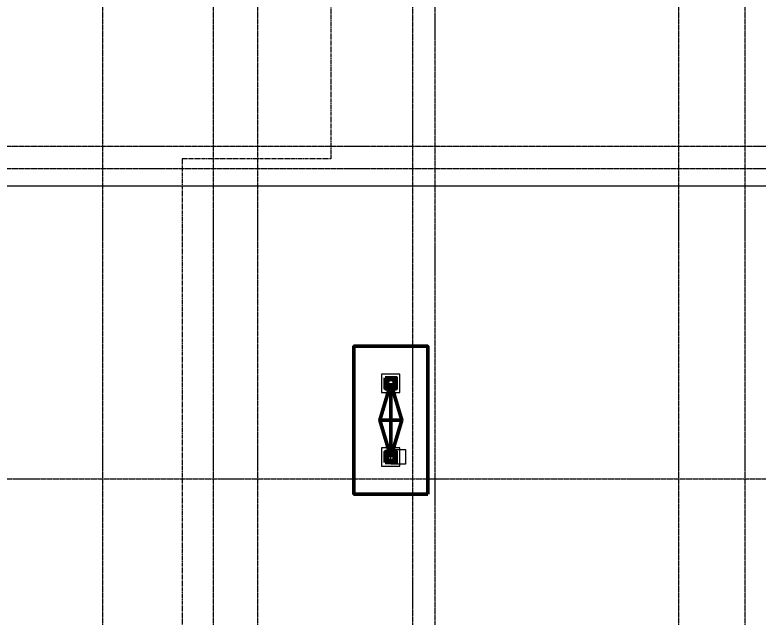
# Model space of a CAD drawing. Header units: millimetres. Extents: x -65509 to 912790, y 446 to 713294.
# Drawn here: x 482910 to 492976, y 600712 to 608868 of the extents above; entities that cross this region are included whole.
import ezdxf
from ezdxf import colors
from ezdxf.entities.mleader import LeaderData, LeaderLine
from ezdxf.math import Vec2, Vec3

# ---------------------------------------------------------------- set-up
doc = ezdxf.new("R2010")
doc.units = ezdxf.units.MM
doc.linetypes.add('CENTER2', pattern=[28.575, 19.05, -3.175, 3.175, -3.175])
doc.linetypes.add('DASHED', pattern=[19.05, 12.7, -6.35])
doc.layers.add('АР_Делит', color=250, linetype='Continuous', lineweight=0, plot=False)
for name, color, linetype, lineweight in [('АР_Разрезы марка', 7, 'Continuous', 13), ('АР_ФАСАД', 250, 'Continuous', 9), ('Правки_АЛ', 250, 'Continuous', 60), ('Разуклонка', 250, 'Continuous', 0), ('РД_Воронки с кровли', 250, 'Continuous', 18), ('РД_Оси_100', 250, 'Continuous', 0)]:
    doc.layers.add(name, color=color, linetype=linetype, lineweight=lineweight)
doc.styles.add('style1', font='ARIALN.TTF')

# ---------------------------------------------------------------- blocks, each defined once
blk = doc.blocks.new('ап')
at = {"layer": 'Разуклонка', "color": 3, "lineweight": 50, "ltscale": 2}
for p, q in [((272668, 244754), (272818, 245254)), ((272819, 244254), (272818, 245254)), ((272818, 245254), (272968, 244754)), ((272819, 244254), (272668, 244754)), ((272668, 244754), (272969, 244754)), ((272968, 244754), (272819, 244254))]:
    blk.add_line(p, q, dxfattribs=at)
at = {"layer": 'Разуклонка', "color": 3, "lineweight": 50}
for points in [[(273319, 243754), (272319, 243754), (272318, 245754), (273318, 245754)], [(272743, 244179), (272893, 244179), (272893, 244329), (272743, 244329)]]:
    blk.add_lwpolyline(points, close=True, dxfattribs=at)
at = {"layer": 'Разуклонка', "color": 3, "linetype": 'Continuous', "lineweight": 50}
blk.add_lwpolyline([(272743, 245329), (272743, 245179), (272893, 245179), (272893, 245329)], close=True, dxfattribs=at)
at = {"layer": 'Разуклонка', "color": 3, "lineweight": 50}
for centre in [(272819, 245254), (272819, 244254)]:
    blk.add_circle(centre, 50, dxfattribs=at)
blk = doc.blocks.new('СОШ_2200_АР_ОСИ_М100_28.05.24')
at = {"layer": 'РД_Оси_100', "linetype": 'CENTER2'}
for p, q in [((94500, -6155), (94500, 139938.679)), ((96000, -6155), (96000, 139938.679)), ((102300, -6155), (102300, 139938.679)), ((-5954.958, 96300), (119910, 96300))]:
    blk.add_line(p, q, dxfattribs=at)
for points in [[(96600, -6155), (96600, 139938.679)], [(98700, -6194.98), (98700, 139538.679), (98550, 139938.679)], [(99000, -6195.83), (99000, 139538.679), (99150, 139938.679)], [(103200, -6155), (103200, 139938.679)], [(119910, 100950), (119410, 100800), (-5454.958, 100800), (-5954.958, 100950)], [(119910, 100350), (119410, 100500), (-5454.958, 100500), (-5954.958, 100350)]]:
    blk.add_lwpolyline(points, dxfattribs=at)
blk = doc.blocks.new('A$Cd58bfb5e')
at = {"layer": 'РД_Воронки с кровли', "lineweight": 0, "ltscale": 2}
for p, q in [((-500, 0), (0, 150)), ((0, 150), (500, 0)), ((0, -150), (0, 150)), ((500, 0), (-500, 0)), ((500, 0), (0, -150)), ((0, -150), (-500, 0))]:
    blk.add_line(p, q, dxfattribs=at)
at = {"layer": 'РД_Воронки с кровли'}
for points in [[(1000, 500), (1000, -500), (-1000, -500), (-1000, 500)], [(625, -125), (625, 125), (375, 125), (375, -125)]]:
    blk.add_lwpolyline(points, close=True, dxfattribs=at)
at = {"layer": 'РД_Воронки с кровли', "linetype": 'Continuous', "lineweight": 0}
blk.add_lwpolyline([(-625, -125), (-375, -125), (-375, 125), (-625, 125)], close=True, dxfattribs=at)
at = {"layer": 'РД_Воронки с кровли', "lineweight": 0}
for centre in [(-500, 0), (500, 0)]:
    blk.add_circle(centre, 50, dxfattribs=at)
blk = doc.blocks.new('воронки с кровли')
at = {"layer": 'РД_Воронки с кровли', "lineweight": 70, "rotation": 270}
blk.add_blockref('A$Cd58bfb5e', (-133051, 289369), dxfattribs=at)

msp = doc.modelspace()

# ---------------------------------------------------------------- linework, layer by layer
at = {"layer": 'АР_Делит'}
msp.add_lwpolyline([(488000.882, 602983.315), (488200.882, 602983.315), (488200.882, 602783.315), (488000.882, 602783.315)], close=True, dxfattribs=at)
at = {"layer": 'АР_Разрезы марка', "linetype": 'DASHED', "lineweight": 0}
msp.add_lwpolyline([(487187.962, 644536.098), (487187.962, 606919.885), (485174.99, 606919.885), (485174.99, 504313.634)], dxfattribs=at)
at = {"layer": 'АР_ФАСАД'}
msp.add_lwpolyline([(427330.882, 606553.318), (504555.882, 606553.318)], dxfattribs=at)

# ---------------------------------------------------------------- block references
at = {"layer": 'Правки_АЛ'}
msp.add_blockref('ап', (215183.174, 358625.629), dxfattribs=at)
at = {"layer": 'РД_Воронки с кровли', "lineweight": 0}
msp.add_blockref('воронки с кровли', (621051.707, 314010.479), dxfattribs=at)
at = {"layer": 'РД_Оси_100'}
msp.add_blockref('СОШ_2200_АР_ОСИ_М100_28.05.24', (389600.882, 506283.318), dxfattribs=at)

# ---------------------------------------------------------------- leaders
at = {"layer": 'АР_Делит'}
ml = msp.add_multileader_mtext('Standard', dxfattribs=at)
ml.set_content('предусмотреть лорбик_файерборд по мет.каркасу  от ФГ-15 до покрытия фермы/перекрытия', color=256, style='style1')
ml.set_leader_properties(color=256)
ml.build(insert=Vec2(0, 0))
ml.multileader.update_dxf_attribs({"has_dogleg": 0, "text_left_attachment_type": 6, "text_right_attachment_type": 6, "arrow_head_size": 500, "scale": 100})
ctx = ml.context
ctx.base_point, ctx.scale, ctx.char_height, ctx.arrow_head_size, ctx.landing_gap_size, ctx.plane_origin, ctx.plane_x_axis, ctx.plane_y_axis = Vec3(427558.207, 588605.03), 100, 300, 500, 50, Vec3(409878.206, 573003.983), Vec3(1, 0.00000001), Vec3(-0.00000001, 1)
ctx.left_attachment, ctx.right_attachment = 6, 6
notes = []
notes.append((ctx, [(1, (1, 1, 0), (427550.207, 588605.03), (1, 0.00000001), 8, [(0, [(436950.881, 590853.318)], 0, []), (1, [(401750.882, 659149.318)], 0, [])])]))
ctx.mtext.insert, ctx.mtext.text_direction, ctx.mtext.rotation, ctx.mtext.width, ctx.mtext.defined_height, ctx.mtext.flow_direction = Vec3(427608.207, 588988.318), Vec3(1, 0.00000001), 0.00000001, 4538.94863, 395.157, 5
for ctx, leaders in notes:
    for number, flags, end, landing, length, lines in leaders:
        leader = LeaderData()
        leader.index, (leader.has_last_leader_line, leader.has_dogleg_vector, leader.attachment_direction) = number, flags
        leader.last_leader_point, leader.dogleg_vector, leader.dogleg_length = Vec3(end), Vec3(landing), length
        for number, points, colour, breaks in lines:
            line = LeaderLine()
            line.index, line.vertices, line.color, line.breaks = number, Vec3.list(points), colors.encode_raw_color(colour), breaks
            leader.lines.append(line)
        ctx.leaders.append(leader)

doc.saveas('drawing.dxf')
